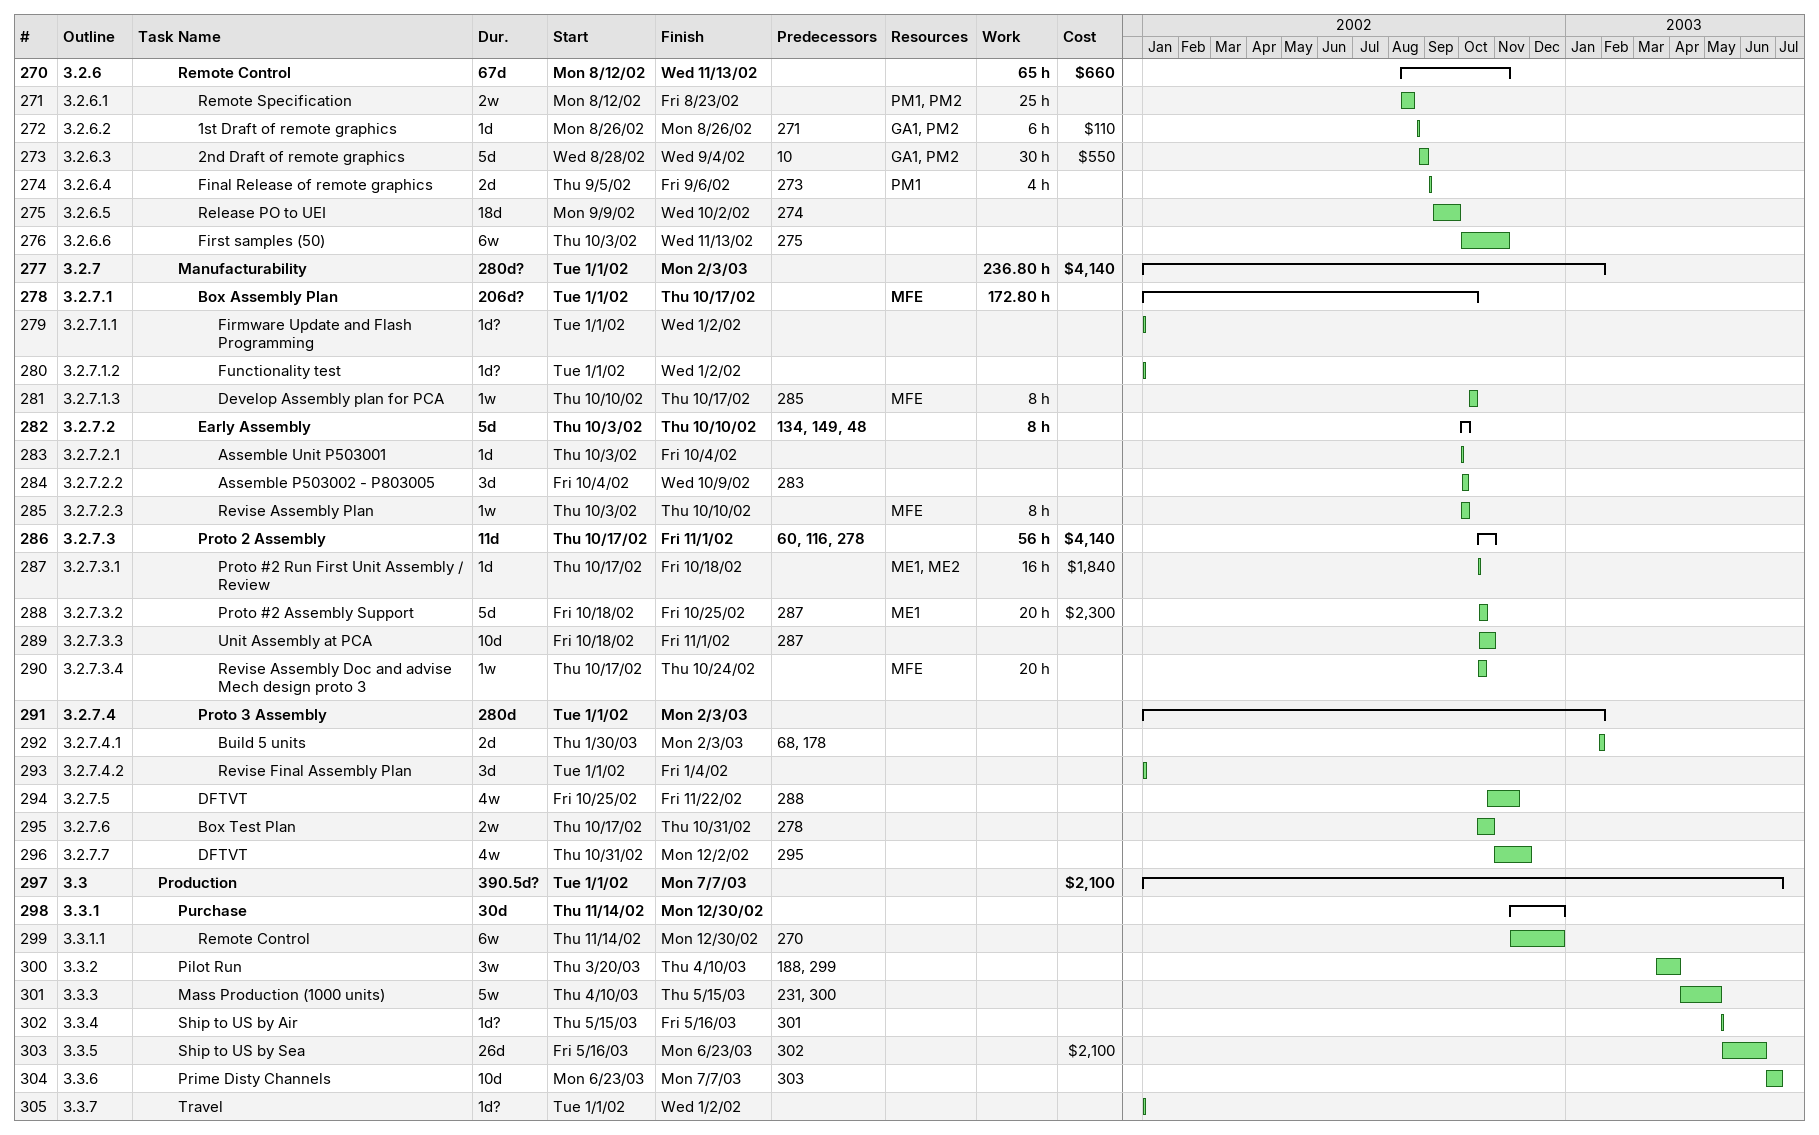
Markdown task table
| ID | WBS | Task | Duration | Start | Finish | Predecessors | Resources | Work (h) | Cost ($) |
|---|---|---|---|---|---|---|---|---|---|
| 270 | 3.2.6 | **Remote Control** | 67d | 2002-08-12 | 2002-11-13 |  |  | 65 | 660 |
| 271 | 3.2.6.1 | Remote Specification | 2w | 2002-08-12 | 2002-08-23 |  | PM1, PM2 | 25 |  |
| 272 | 3.2.6.2 | 1st Draft of remote graphics | 1d | 2002-08-26 | 2002-08-26 | 271 | GA1, PM2 | 6 | 110 |
| 273 | 3.2.6.3 | 2nd Draft of remote graphics | 5d | 2002-08-28 | 2002-09-04 | 10 | GA1, PM2 | 30 | 550 |
| 274 | 3.2.6.4 | Final Release of remote graphics | 2d | 2002-09-05 | 2002-09-06 | 273 | PM1 | 4 |  |
| 275 | 3.2.6.5 | Release PO to UEI | 18d | 2002-09-09 | 2002-10-02 | 274 |  |  |  |
| 276 | 3.2.6.6 | First samples (50) | 6w | 2002-10-03 | 2002-11-13 | 275 |  |  |  |
| 277 | 3.2.7 | **Manufacturability** | 280d? | 2002-01-01 | 2003-02-03 |  |  | 236.80 | 4140 |
| 278 | 3.2.7.1 | **Box Assembly Plan** | 206d? | 2002-01-01 | 2002-10-17 |  | MFE | 172.80 |  |
| 279 | 3.2.7.1.1 | Firmware Update and Flash Programming | 1d? | 2002-01-01 | 2002-01-02 |  |  |  |  |
| 280 | 3.2.7.1.2 | Functionality test | 1d? | 2002-01-01 | 2002-01-02 |  |  |  |  |
| 281 | 3.2.7.1.3 | Develop Assembly plan for PCA | 1w | 2002-10-10 | 2002-10-17 | 285 | MFE | 8 |  |
| 282 | 3.2.7.2 | **Early Assembly** | 5d | 2002-10-03 | 2002-10-10 | 134, 149, 48 |  | 8 |  |
| 283 | 3.2.7.2.1 | Assemble Unit P503001 | 1d | 2002-10-03 | 2002-10-04 |  |  |  |  |
| 284 | 3.2.7.2.2 | Assemble P503002 - P803005 | 3d | 2002-10-04 | 2002-10-09 | 283 |  |  |  |
| 285 | 3.2.7.2.3 | Revise Assembly Plan | 1w | 2002-10-03 | 2002-10-10 |  | MFE | 8 |  |
| 286 | 3.2.7.3 | **Proto 2 Assembly** | 11d | 2002-10-17 | 2002-11-01 | 60, 116, 278 |  | 56 | 4140 |
| 287 | 3.2.7.3.1 | Proto #2 Run First Unit Assembly / Review | 1d | 2002-10-17 | 2002-10-18 |  | ME1, ME2 | 16 | 1840 |
| 288 | 3.2.7.3.2 | Proto #2 Assembly Support | 5d | 2002-10-18 | 2002-10-25 | 287 | ME1 | 20 | 2300 |
| 289 | 3.2.7.3.3 | Unit Assembly at PCA | 10d | 2002-10-18 | 2002-11-01 | 287 |  |  |  |
| 290 | 3.2.7.3.4 | Revise Assembly Doc and advise Mech design proto 3 | 1w | 2002-10-17 | 2002-10-24 |  | MFE | 20 |  |
| 291 | 3.2.7.4 | **Proto 3 Assembly** | 280d | 2002-01-01 | 2003-02-03 |  |  |  |  |
| 292 | 3.2.7.4.1 | Build 5 units | 2d | 2003-01-30 | 2003-02-03 | 68, 178 |  |  |  |
| 293 | 3.2.7.4.2 | Revise Final Assembly Plan | 3d | 2002-01-01 | 2002-01-04 |  |  |  |  |
| 294 | 3.2.7.5 | DFTVT | 4w | 2002-10-25 | 2002-11-22 | 288 |  |  |  |
| 295 | 3.2.7.6 | Box Test Plan | 2w | 2002-10-17 | 2002-10-31 | 278 |  |  |  |
| 296 | 3.2.7.7 | DFTVT | 4w | 2002-10-31 | 2002-12-02 | 295 |  |  |  |
| 297 | 3.3 | **Production** | 390.5d? | 2002-01-01 | 2003-07-07 |  |  |  | 2100 |
| 298 | 3.3.1 | **Purchase** | 30d | 2002-11-14 | 2002-12-30 |  |  |  |  |
| 299 | 3.3.1.1 | Remote Control | 6w | 2002-11-14 | 2002-12-30 | 270 |  |  |  |
| 300 | 3.3.2 | Pilot Run | 3w | 2003-03-20 | 2003-04-10 | 188, 299 |  |  |  |
| 301 | 3.3.3 | Mass Production (1000 units) | 5w | 2003-04-10 | 2003-05-15 | 231, 300 |  |  |  |
| 302 | 3.3.4 | Ship to US by Air | 1d? | 2003-05-15 | 2003-05-16 | 301 |  |  |  |
| 303 | 3.3.5 | Ship to US by Sea | 26d | 2003-05-16 | 2003-06-23 | 302 |  |  | 2100 |
| 304 | 3.3.6 | Prime Disty Channels | 10d | 2003-06-23 | 2003-07-07 | 303 |  |  |  |
| 305 | 3.3.7 | Travel | 1d? | 2002-01-01 | 2002-01-02 |  |  |  |  |
